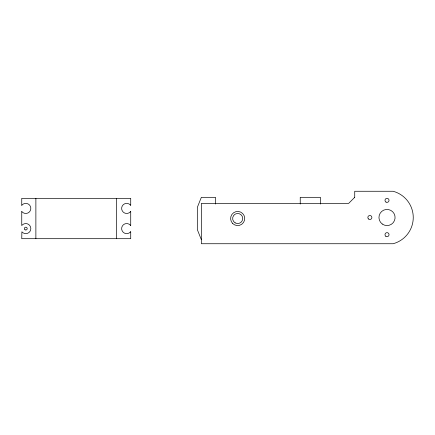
<?xml version="1.0" encoding="UTF-8"?>
<svg xmlns="http://www.w3.org/2000/svg" width="435" height="435" viewBox="0 0 435 435"><rect width="100%" height="100%" fill="white"/><g stroke="black" fill="none" stroke-linecap="round" stroke-linejoin="round"><path stroke-width="0.65" d="M201.356 239.696L197.321 229.609L197.321 207.408L201.356 197.321L215.483 197.321L215.483 204.048M320.421 204.048L320.421 197.321L300.237 197.321L300.237 204.048M116.596 198.327L116.596 238.69M35.877 198.327L35.877 238.69M130.723 211.377L130.255 211.986A5.046 5.046 0 0 1 123.121 211.986A5.046 5.046 0 0 1 123.121 204.852A5.046 5.046 0 0 1 130.255 204.852L130.723 205.461L130.723 198.327L21.75 198.327L21.75 205.45L22.343 204.733A5.046 5.046 0 0 1 29.471 204.972A5.046 5.046 0 0 1 29.232 212.106A5.046 5.046 0 0 1 22.098 211.861L21.75 211.372L21.75 225.586L22.604 224.688A5.046 5.046 0 0 1 29.7 225.417A5.046 5.046 0 0 1 28.971 232.513A5.046 5.046 0 0 1 21.875 231.784L21.75 238.69L130.723 238.69L130.723 231.556L130.255 232.165A5.046 5.046 0 0 1 123.121 232.165A5.046 5.046 0 0 1 123.121 225.031A5.046 5.046 0 0 1 130.255 225.031L130.723 225.64L130.723 211.377M354.726 197.321L348.674 203.373L201.356 203.373L201.356 243.736L393.071 243.736A27.144 27.144 0 0 0 393.071 191.264L354.726 191.264L354.726 197.321M386.008 202.096A2.017 2.017 0 0 0 389.031 200.345A2.017 2.017 0 0 0 386.008 198.599A2.017 2.017 0 0 0 386.008 202.096M382.256 224.02A8.075 8.075 0 0 0 395.04 218.359A8.075 8.075 0 0 0 383.746 210.121A8.075 8.075 0 0 0 382.256 224.02M385.84 236.297A2.017 2.017 0 0 0 389.026 234.851A2.017 2.017 0 0 0 386.182 232.817A2.017 2.017 0 0 0 385.84 236.297M235.156 222.878A5.046 5.046 0 0 0 242.725 218.511A5.046 5.046 0 0 0 235.156 214.14A5.046 5.046 0 0 0 235.156 222.878M368.434 218.925A2.017 2.017 0 0 0 371.811 218.022A2.017 2.017 0 0 0 369.342 215.553A2.017 2.017 0 0 0 368.434 218.925M232.687 223.503A7.063 7.063 0 0 0 244.503 220.338A7.063 7.063 0 0 0 235.852 211.687A7.063 7.063 0 0 0 232.687 223.503M25.078 229.821A1.414 1.414 0 0 0 27.198 228.598A1.414 1.414 0 0 0 25.078 227.374A1.414 1.414 0 0 0 25.078 229.821"/></g></svg>
